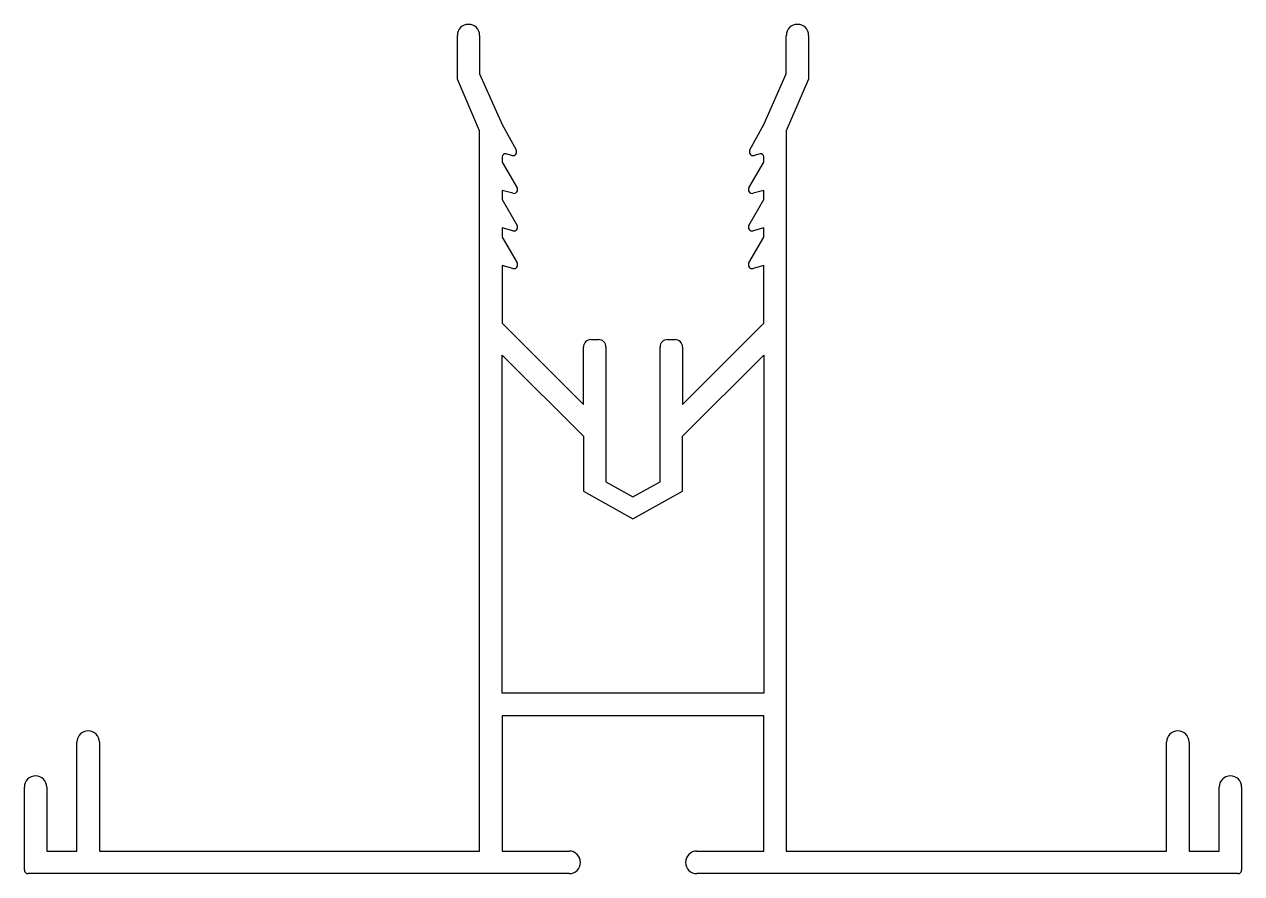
# Model space of a CAD drawing. Extents: x 2368.5 to 2449.5, y 1031.4 to 1087.9.
import ezdxf

# ---------------------------------------------------------------- set-up
doc = ezdxf.new("R2010")
doc.units = 0
doc.layers.get('0').update_dxf_attribs({"linetype": 'CONTINUOUS'})

msp = doc.modelspace()

# ---------------------------------------------------------------- linework, layer by layer
at = {"linetype": 'CONTINUOUS'}
for p, q in [((2397.266, 1084.228), (2397.266, 1087.143)), ((2398.75, 1087.143), (2398.75, 1084.603)), ((2419.156, 1084.603), (2419.156, 1087.143)), ((2420.641, 1087.143), (2420.641, 1084.228)), ((2398.75, 1084.603), (2400.25, 1081.228)), ((2417.656, 1081.228), (2419.156, 1084.603)), ((2398.75, 1080.806), (2397.266, 1084.228)), ((2420.641, 1084.228), (2419.156, 1080.806)), ((2398.75, 1032.884), (2398.75, 1080.806)), ((2400.25, 1081.228), (2401.177, 1079.531)), ((2416.73, 1079.531), (2417.656, 1081.228)), ((2419.156, 1080.806), (2419.156, 1032.884)), ((2400.251, 1079.077), (2400.251, 1078.727)), ((2400.895, 1079.165), (2400.502, 1079.27)), ((2417.404, 1079.27), (2417.011, 1079.165)), ((2417.656, 1078.727), (2417.656, 1079.077)), ((2400.251, 1078.727), (2401.24, 1077.014)), ((2416.667, 1077.014), (2417.656, 1078.727)), ((2400.251, 1076.837), (2400.251, 1076.232)), ((2400.959, 1076.648), (2400.251, 1076.837)), ((2417.656, 1076.837), (2416.948, 1076.648)), ((2417.656, 1076.232), (2417.656, 1076.837)), ((2400.251, 1076.232), (2401.243, 1074.513)), ((2416.664, 1074.513), (2417.656, 1076.232)), ((2400.251, 1074.338), (2400.251, 1073.729)), ((2400.962, 1074.147), (2400.251, 1074.338)), ((2417.656, 1074.338), (2416.945, 1074.147)), ((2417.656, 1073.729), (2417.656, 1074.338)), ((2400.251, 1073.729), (2401.241, 1072.014)), ((2416.666, 1072.014), (2417.656, 1073.729)), ((2400.251, 1071.837), (2400.25, 1068.004)), ((2400.959, 1071.648), (2400.251, 1071.837)), ((2417.655, 1071.837), (2416.947, 1071.648)), ((2417.657, 1068.004), (2417.655, 1071.837)), ((2400.25, 1068.004), (2405.656, 1062.604)), ((2412.25, 1062.604), (2417.657, 1068.004)), ((2406.156, 1066.909), (2406.656, 1066.909)), ((2411.25, 1066.909), (2411.75, 1066.909)), ((2405.656, 1062.604), (2405.656, 1066.409)), ((2407.156, 1066.409), (2407.156, 1057.446)), ((2410.75, 1057.446), (2410.75, 1066.409)), ((2412.25, 1066.409), (2412.25, 1062.604)), ((2400.25, 1043.384), (2400.25, 1065.884)), ((2400.25, 1065.884), (2405.656, 1060.484)), ((2412.25, 1060.484), (2417.656, 1065.884)), ((2417.656, 1065.884), (2417.656, 1043.384)), ((2405.656, 1060.484), (2405.656, 1056.834)), ((2412.25, 1056.834), (2412.25, 1060.484)), ((2407.156, 1057.446), (2408.953, 1056.446)), ((2408.953, 1056.446), (2410.75, 1057.446)), ((2405.656, 1056.834), (2408.953, 1054.987)), ((2408.953, 1054.987), (2412.25, 1056.834)), ((2417.656, 1043.384), (2400.25, 1043.384)), ((2400.25, 1041.884), (2400.25, 1032.884)), ((2408.953, 1041.884), (2400.25, 1041.884)), ((2417.656, 1041.884), (2408.953, 1041.884)), ((2417.656, 1032.884), (2417.656, 1041.884)), ((2371.95, 1032.884), (2371.95, 1040.134)), ((2373.45, 1040.134), (2373.45, 1032.884)), ((2444.456, 1032.884), (2444.456, 1040.134)), ((2445.956, 1040.134), (2445.956, 1032.884)), ((2368.453, 1031.634), (2368.453, 1037.134)), ((2369.953, 1037.134), (2369.953, 1032.884)), ((2447.953, 1032.884), (2447.953, 1037.134)), ((2449.453, 1037.134), (2449.453, 1031.634)), ((2369.953, 1032.884), (2371.95, 1032.884)), ((2373.45, 1032.884), (2398.75, 1032.884)), ((2400.25, 1032.884), (2404.703, 1032.884)), ((2413.203, 1032.884), (2417.656, 1032.884)), ((2419.156, 1032.884), (2444.456, 1032.884)), ((2445.956, 1032.884), (2447.953, 1032.884)), ((2404.703, 1031.384), (2368.703, 1031.384)), ((2449.203, 1031.384), (2413.203, 1031.384))]:
    msp.add_line(p, q, dxfattribs=at)
for centre, radius, start, end in [((2398.008, 1087.143), 0.742, 0, 180), ((2419.899, 1087.143), 0.742, 0, 180), ((2400.451, 1079.077), 0.2, 75, 180), ((2400.96, 1079.406), 0.25, 255, 30), ((2416.946, 1079.406), 0.25, 150, 285), ((2417.456, 1079.077), 0.2, 0, 105), ((2401.023, 1076.889), 0.25, 255, 30), ((2416.883, 1076.889), 0.25, 150, 285), ((2401.027, 1074.388), 0.25, 254.95226, 30), ((2416.88, 1074.388), 0.25, 150, 285.04774), ((2401.024, 1071.889), 0.25, 255, 30), ((2416.883, 1071.889), 0.25, 150, 285), ((2406.156, 1066.409), 0.5, 90, 180), ((2406.656, 1066.409), 0.5, 0, 90), ((2411.25, 1066.409), 0.5, 90, 180), ((2411.75, 1066.409), 0.5, 0, 90), ((2372.7, 1040.134), 0.75, 0, 180), ((2445.206, 1040.134), 0.75, 0, 180), ((2369.203, 1037.134), 0.75, 0, 180), ((2448.703, 1037.134), 0.75, 0, 180), ((2404.703, 1032.134), 0.75, 270, 90), ((2413.203, 1032.134), 0.75, 90, 270), ((2368.703, 1031.634), 0.25, 180, 270), ((2449.203, 1031.634), 0.25, 270, 0)]:
    msp.add_arc(centre, radius, start, end, dxfattribs=at)

doc.saveas('drawing.dxf')
